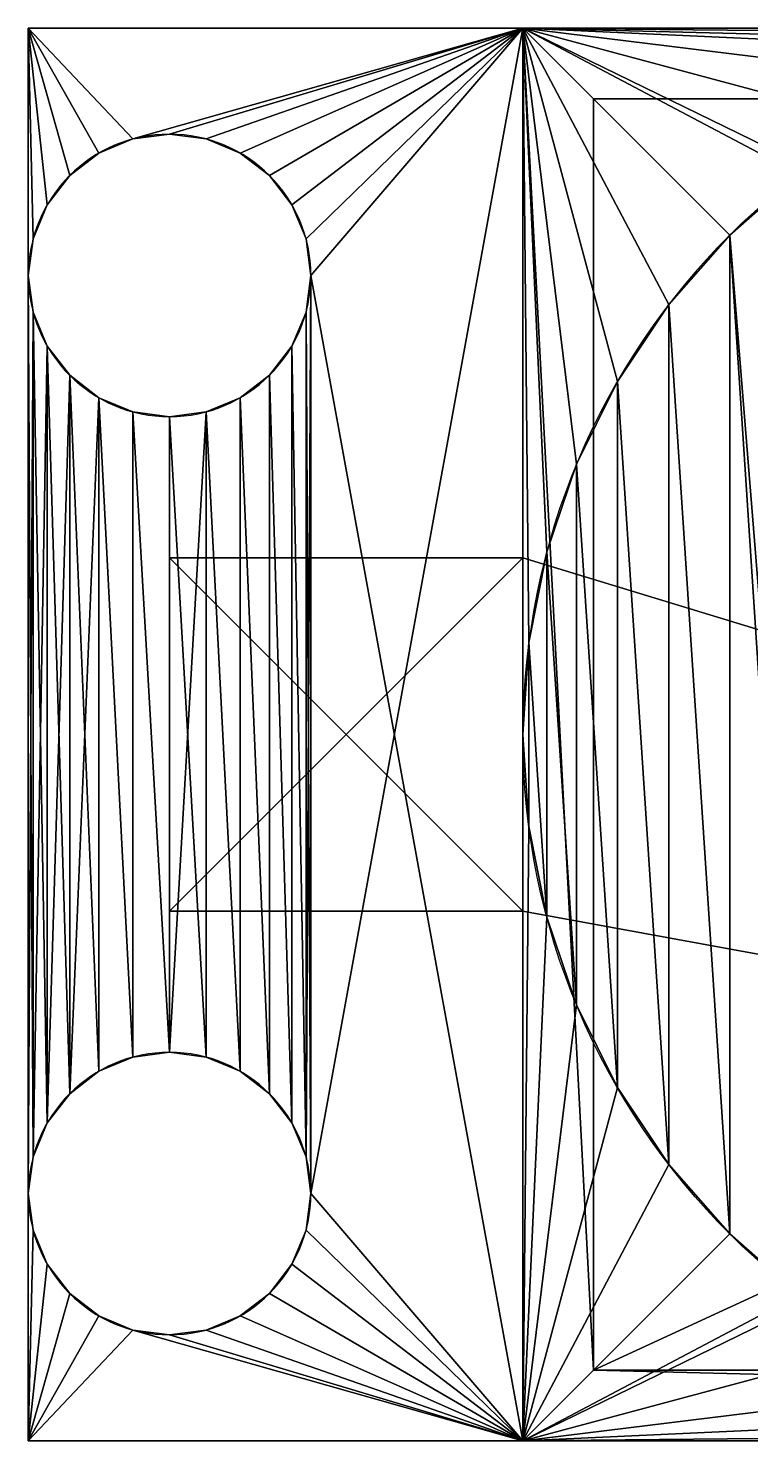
# Model space of a CAD drawing. Extents: x -7 to 48, y 0 to 20.
# Drawn here: x -7 to 3.22, y 0 to 20 of the extents above; entities that cross this region are included whole.
import ezdxf

# ---------------------------------------------------------------- set-up
doc = ezdxf.new("R2010")
doc.units = 0
doc.layers.get('0').update_dxf_attribs({"color": 13, "linetype": 'CONTINUOUS'})

# ---------------------------------------------------------------- blocks, each defined once
blk = doc.blocks.new('COMPONENT')
for p, q in [((0, 20, 26.5), (-7, 20, 26.5)), ((0, 20, 29), (-7, 20, 29)), ((-7, 20, 26.5), (-7, 20, 29)), ((-7, 20, 29), (-7, 16.5, 29)), ((-7, 16.5, 26.5), (-7, 20, 26.5)), ((0, 0, 26.5), (0, 20, 26.5)), ((0, 20, 29), (0, 20, 35)), ((0, 20, 29), (0, 0, 29)), ((0, 20, 6), (0, 20, 26.5)), ((0, 20, 26.5), (41, 20, 26.5)), ((0, 20, 6), (0, 12.5, 6)), ((41, 20, 6), (0, 20, 6)), ((41, 20, 2.488), (0, 20, 2.488)), ((0, 20, 2.488), (1, 19)), ((0, 20, 2.488), (0, 0, 2.488)), ((0, 20, 2.488), (0, 20, 6)), ((0, 20, 35), (0, 10, 35)), ((10, 20, 35), (0, 20, 35)), ((40, 19), (1, 19)), ((1, 19), (1, 1)), ((-5.518, 18.432, 29), (-5.518, 18.432, 26.5)), ((-5, 18.5, 29), (-5, 18.5, 26.5)), ((-4.482, 18.432, 29), (-4.482, 18.432, 26.5)), ((-6, 18.232, 29), (-6, 18.232, 26.5)), ((-4, 18.232, 29), (-4, 18.232, 26.5)), ((-6.414, 17.914, 29), (-6.414, 17.914, 26.5)), ((-3.586, 17.914, 29), (-3.586, 17.914, 26.5)), ((-6.732, 17.5, 29), (-6.732, 17.5, 26.5)), ((-3.268, 17.5, 29), (-3.268, 17.5, 26.5)), ((-6.932, 17.018, 29), (-6.932, 17.018, 26.5)), ((-3.068, 17.018, 29), (-3.068, 17.018, 26.5)), ((2.929, 17.071, 37), (2.929, 17.071, 35)), ((-7, 16.5, 29), (-7, 16.5, 26.5)), ((-7, 3.5, 26.5), (-7, 16.5, 26.5)), ((-7, 16.5, 29), (-7, 3.5, 29)), ((-3, 16.5, 29), (-3, 16.5, 26.5)), ((2.066, 16.088, 37), (2.066, 16.088, 35)), ((-6.932, 15.982, 29), (-6.932, 15.982, 26.5)), ((-3.068, 15.982, 29), (-3.068, 15.982, 26.5)), ((-6.732, 15.5, 29), (-6.732, 15.5, 26.5)), ((-3.268, 15.5, 29), (-3.268, 15.5, 26.5)), ((-6.414, 15.086, 29), (-6.414, 15.086, 26.5)), ((-3.586, 15.086, 29), (-3.586, 15.086, 26.5)), ((1.34, 15, 37), (1.34, 15, 35)), ((-6, 14.768, 29), (-6, 14.768, 26.5)), ((-4, 14.768, 29), (-4, 14.768, 26.5)), ((-5.518, 14.568, 29), (-5.518, 14.568, 26.5)), ((-5, 14.5, 29), (-5, 14.5, 26.5)), ((-4.482, 14.568, 29), (-4.482, 14.568, 26.5)), ((0.761, 13.827, 37), (0.761, 13.827, 35)), ((-5, 12.5, 4), (-5, 12.5, 6)), ((-5, 7.5, 4), (-5, 12.5, 4)), ((-5, 12.5, 6), (-5, 7.5, 6)), ((0, 12.5, 4), (-5, 12.5, 4)), ((0, 12.5, 6), (-5, 12.5, 6)), ((0, 12.5, 4), (0, 12.5, 6)), ((0, 7.5, 4), (0, 12.5, 4)), ((0, 12.5, 6), (0, 7.5, 6)), ((0.341, 12.588, 37), (0.341, 12.588, 35)), ((0.086, 11.305, 37), (0.086, 11.305, 35)), ((0, 10, 35), (0, 0, 35)), ((0, 10, 37), (0, 10, 35)), ((0.086, 8.695, 37), (0.086, 8.695, 35)), ((-5, 7.5, 6), (-5, 7.5, 4)), ((0, 7.5, 4), (-5, 7.5, 4)), ((0, 7.5, 6), (-5, 7.5, 6)), ((0, 7.5, 6), (0, 7.5, 4)), ((0, 7.5, 6), (0, 0, 6)), ((0.341, 7.412, 37), (0.341, 7.412, 35)), ((0.761, 6.173, 37), (0.761, 6.173, 35)), ((-5.518, 5.432, 29), (-5.518, 5.432, 26.5)), ((-5, 5.5, 29), (-5, 5.5, 26.5)), ((-4.482, 5.432, 29), (-4.482, 5.432, 26.5)), ((-6, 5.232, 29), (-6, 5.232, 26.5)), ((-4, 5.232, 29), (-4, 5.232, 26.5)), ((-6.414, 4.914, 29), (-6.414, 4.914, 26.5)), ((-3.586, 4.914, 29), (-3.586, 4.914, 26.5)), ((1.34, 5, 37), (1.34, 5, 35)), ((-6.732, 4.5, 29), (-6.732, 4.5, 26.5)), ((-3.268, 4.5, 29), (-3.268, 4.5, 26.5)), ((-6.932, 4.018, 29), (-6.932, 4.018, 26.5)), ((-3.068, 4.018, 29), (-3.068, 4.018, 26.5)), ((2.066, 3.912, 37), (2.066, 3.912, 35)), ((-7, 0, 26.5), (-7, 3.5, 26.5)), ((-7, 3.5, 29), (-7, 3.5, 26.5)), ((-7, 3.5, 29), (-7, 0, 29)), ((-3, 3.5, 29), (-3, 3.5, 26.5)), ((-6.932, 2.982, 29), (-6.932, 2.982, 26.5)), ((-3.068, 2.982, 29), (-3.068, 2.982, 26.5)), ((2.929, 2.929, 37), (2.929, 2.929, 35)), ((-6.732, 2.5, 29), (-6.732, 2.5, 26.5)), ((-3.268, 2.5, 29), (-3.268, 2.5, 26.5)), ((-6.414, 2.086, 29), (-6.414, 2.086, 26.5)), ((-3.586, 2.086, 29), (-3.586, 2.086, 26.5)), ((-6, 1.768, 29), (-6, 1.768, 26.5)), ((-4, 1.768, 29), (-4, 1.768, 26.5)), ((-5.518, 1.568, 29), (-5.518, 1.568, 26.5)), ((-5, 1.5, 29), (-5, 1.5, 26.5)), ((-4.482, 1.568, 29), (-4.482, 1.568, 26.5)), ((0, 0, 2.488), (1, 1)), ((1, 1), (40, 1)), ((0, 0, 26.5), (-7, 0, 26.5)), ((0, 0, 29), (-7, 0, 29)), ((-7, 0, 26.5), (-7, 0, 29)), ((0, 0, 29), (0, 0, 35)), ((0, 0, 6), (0, 0, 26.5)), ((41, 0, 26.5), (0, 0, 26.5)), ((0, 0, 6), (41, 0, 6)), ((0, 0, 2.488), (41, 0, 2.488)), ((0, 0, 2.488), (0, 0, 6)), ((0, 0, 35), (10, 0, 35))]:
    blk.add_line(p, q)
at = {"extrusion": (0, 0, -1)}
for centre in [(5, 16.5, -29), (5, 16.5, -26.5), (5, 3.5, -29), (5, 3.5, -26.5)]:
    blk.add_circle(centre, 2, dxfattribs=at)
for centre in [(10, 10, 37), (10, 10, 35)]:
    blk.add_arc(centre, 10, 90, 180)
for centre in [(-10, 10, -37), (-10, 10, -35)]:
    blk.add_arc(centre, 10, 270, 0, dxfattribs=at)
mesh = blk.add_polyface()
corners = [(-7, 20, 26.5), (-6.932, 17.018, 26.5), (-7, 16.5, 26.5), (-6.732, 17.5, 26.5), (-6.414, 17.914, 26.5), (-6, 18.232, 26.5), (-5.518, 18.432, 26.5), (0, 20, 26.5), (-5, 18.5, 26.5), (-4.482, 18.432, 26.5), (-4, 18.232, 26.5), (-3.586, 17.914, 26.5), (-3.268, 17.5, 26.5), (-3.068, 17.018, 26.5), (-3, 16.5, 26.5), (-3, 3.5, 26.5), (-7, 0, 26.5), (-5.518, 1.568, 26.5), (0, 0, 26.5), (-6, 1.768, 26.5), (-6.414, 2.086, 26.5), (-6.732, 2.5, 26.5), (-6.932, 2.982, 26.5), (-7, 3.5, 26.5), (-5, 1.5, 26.5), (-4.482, 1.568, 26.5), (-4, 1.768, 26.5), (-3.586, 2.086, 26.5), (-3.268, 2.5, 26.5), (-3.068, 2.982, 26.5), (-6.932, 15.982, 26.5), (-6.932, 4.018, 26.5), (-6.732, 15.5, 26.5), (-6.732, 4.5, 26.5), (-6.414, 15.086, 26.5), (-6.414, 4.914, 26.5), (-6, 14.768, 26.5), (-6, 5.232, 26.5), (-5.518, 5.432, 26.5), (-5.518, 14.568, 26.5), (-5, 5.5, 26.5), (-5, 14.5, 26.5), (-4.482, 14.568, 26.5), (-4.482, 5.432, 26.5), (-4, 5.232, 26.5), (-4, 14.768, 26.5), (-3.586, 4.914, 26.5), (-3.586, 15.086, 26.5), (-3.268, 4.5, 26.5), (-3.268, 15.5, 26.5), (-3.068, 4.018, 26.5), (-3.068, 15.982, 26.5)]
mesh.append_faces([[corners[k] for k in face] for face in [(0, 1, 2), (22, 16, 23), (30, 23, 2)]], dxfattribs={"vtx0": -1})
mesh.append_faces([[corners[k] for k in face] for face in [(1, 0, 3), (3, 0, 4), (4, 0, 5), (5, 0, 6), (6, 7, 8), (8, 7, 9), (9, 7, 10), (10, 7, 11), (11, 7, 12), (12, 7, 13), (13, 7, 14), (16, 17, 18), (17, 16, 19), (19, 16, 20), (20, 16, 21), (21, 16, 22), (18, 15, 7), (23, 30, 31), (31, 32, 33), (33, 34, 35), (35, 36, 37), (37, 36, 38), (38, 39, 40), (40, 42, 43), (43, 42, 44), (44, 45, 46), (46, 47, 48), (48, 49, 50), (50, 14, 15)]], dxfattribs={"vtx0": -1, "vtx1": -1})
mesh.append_faces([[corners[k] for k in face] for face in [(14, 7, 15)]], dxfattribs={"vtx0": -1, "vtx1": -1, "vtx2": -1})
mesh.append_faces([[corners[k] for k in face] for face in [(6, 0, 7), (18, 17, 24), (18, 24, 25), (18, 25, 26), (18, 26, 27), (18, 27, 28), (18, 28, 29), (18, 29, 15), (31, 30, 32), (33, 32, 34), (35, 34, 36), (38, 36, 39), (40, 39, 41), (40, 41, 42), (44, 42, 45), (46, 45, 47), (48, 47, 49), (50, 49, 51), (50, 51, 14)]], dxfattribs={"vtx0": -1, "vtx2": -1})
mesh = blk.add_polyface()
corners = [(-7, 0, 29), (-6.932, 2.982, 29), (-7, 3.5, 29), (-6.732, 2.5, 29), (-6.414, 2.086, 29), (-6, 1.768, 29), (-5.518, 1.568, 29), (0, 0, 29), (-5, 1.5, 29), (-4.482, 1.568, 29), (-4, 1.768, 29), (-3.586, 2.086, 29), (-3.268, 2.5, 29), (-3.068, 2.982, 29), (-3, 3.5, 29), (-3, 16.5, 29), (-7, 20, 29), (-5.518, 18.432, 29), (0, 20, 29), (-6, 18.232, 29), (-6.414, 17.914, 29), (-6.732, 17.5, 29), (-6.932, 17.018, 29), (-7, 16.5, 29), (-5, 18.5, 29), (-4.482, 18.432, 29), (-4, 18.232, 29), (-3.586, 17.914, 29), (-3.268, 17.5, 29), (-3.068, 17.018, 29), (-6.932, 4.018, 29), (-6.932, 15.982, 29), (-6.732, 4.5, 29), (-6.732, 15.5, 29), (-6.414, 4.914, 29), (-6.414, 15.086, 29), (-6, 5.232, 29), (-6, 14.768, 29), (-5.518, 5.432, 29), (-5.518, 14.568, 29), (-5, 5.5, 29), (-5, 14.5, 29), (-4.482, 5.432, 29), (-4.482, 14.568, 29), (-4, 5.232, 29), (-4, 14.768, 29), (-3.586, 4.914, 29), (-3.586, 15.086, 29), (-3.268, 4.5, 29), (-3.268, 15.5, 29), (-3.068, 4.018, 29), (-3.068, 15.982, 29)]
mesh.append_faces([[corners[k] for k in face] for face in [(0, 1, 2), (22, 16, 23), (30, 23, 2)]], dxfattribs={"vtx0": -1})
mesh.append_faces([[corners[k] for k in face] for face in [(1, 0, 3), (3, 0, 4), (4, 0, 5), (5, 0, 6), (6, 7, 8), (8, 7, 9), (9, 7, 10), (10, 7, 11), (11, 7, 12), (12, 7, 13), (13, 7, 14), (16, 17, 18), (17, 16, 19), (19, 16, 20), (20, 16, 21), (21, 16, 22), (18, 15, 7), (23, 30, 31), (31, 32, 33), (33, 34, 35), (35, 36, 37), (37, 38, 39), (39, 40, 41), (41, 42, 43), (43, 44, 45), (45, 46, 47), (47, 48, 49), (49, 50, 51), (51, 14, 15)]], dxfattribs={"vtx0": -1, "vtx1": -1})
mesh.append_faces([[corners[k] for k in face] for face in [(14, 7, 15)]], dxfattribs={"vtx0": -1, "vtx1": -1, "vtx2": -1})
mesh.append_faces([[corners[k] for k in face] for face in [(6, 0, 7), (18, 17, 24), (18, 24, 25), (18, 25, 26), (18, 26, 27), (18, 27, 28), (18, 28, 29), (18, 29, 15), (31, 30, 32), (33, 32, 34), (35, 34, 36), (37, 36, 38), (39, 38, 40), (41, 40, 42), (43, 42, 44), (45, 44, 46), (47, 46, 48), (49, 48, 50), (51, 50, 14)]], dxfattribs={"vtx0": -1, "vtx2": -1})
mesh = blk.add_polyface()
corners = [(-7, 20, 29), (-7, 16.5, 26.5), (-7, 16.5, 29), (-7, 20, 26.5)]
mesh.append_faces([[corners[k] for k in face] for face in [(0, 1, 2), (1, 0, 3)]], dxfattribs={"vtx0": -1})
mesh = blk.add_polyface()
corners = [(-7, 20, 29), (0, 20, 29), (-7, 20, 26.5), (10, 20, 37), (34.626, 19.979, 35), (10, 20, 35), (34.626, 19.979, 37), (34.5, 20, 37), (0, 20, 35), (41, 20, 29), (41, 20, 35), (41, 20, 26.5), (0, 20, 26.5), (48, 20, 26.5), (48, 20, 29)]
mesh.append_faces([[corners[k] for k in face] for face in [(6, 3, 7), (2, 11, 12)]], dxfattribs={"vtx0": -1})
mesh.append_faces([[corners[k] for k in face] for face in [(3, 4, 5), (4, 3, 6), (8, 9, 1), (9, 8, 10), (10, 5, 4), (11, 2, 13), (13, 2, 14), (14, 1, 9)]], dxfattribs={"vtx0": -1, "vtx1": -1})
mesh.append_faces([[corners[k] for k in face] for face in [(14, 2, 1)]], dxfattribs={"vtx0": -1, "vtx1": -1, "vtx2": -1})
mesh.append_faces([[corners[k] for k in face] for face in [(10, 8, 5)]], dxfattribs={"vtx0": -1, "vtx2": -1})
mesh.append_faces([[corners[k] for k in face] for face in [(0, 1, 2)]], dxfattribs={"vtx1": -1})
mesh = blk.add_polyface()
corners = [(0, 10, 35), (0, 0, 29), (0, 0, 35), (0, 20, 29), (0, 20, 35)]
mesh.append_faces([[corners[k] for k in face] for face in [(0, 1, 2), (3, 0, 4)]], dxfattribs={"vtx0": -1})
mesh.append_faces([[corners[k] for k in face] for face in [(1, 0, 3)]], dxfattribs={"vtx0": -1, "vtx1": -1})
mesh = blk.add_polyface()
corners = [(0, 20, 26.5), (41, 20, 6), (0, 20, 6), (41, 20, 26.5)]
mesh.append_faces([[corners[k] for k in face] for face in [(0, 1, 2), (1, 0, 3)]], dxfattribs={"vtx0": -1})
mesh = blk.add_polyface()
corners = [(0, 20, 26.5), (0, 0, 6), (0, 0, 26.5), (0, 7.5, 6), (0, 12.5, 6), (0, 20, 6)]
mesh.append_faces([[corners[k] for k in face] for face in [(0, 1, 2), (4, 0, 5)]], dxfattribs={"vtx0": -1})
mesh.append_faces([[corners[k] for k in face] for face in [(1, 0, 3), (3, 0, 4)]], dxfattribs={"vtx0": -1, "vtx1": -1})
mesh = blk.add_polyface()
corners = [(41, 20, 26.5), (0, 0, 26.5), (0, 20, 26.5), (41, 0, 26.5)]
mesh.append_faces([[corners[k] for k in face] for face in [(0, 1, 2), (1, 0, 3)]], dxfattribs={"vtx0": -1})
mesh = blk.add_polyface()
corners = [(41, 0, 6), (0, 7.5, 6), (0, 0, 6), (0, 12.5, 6), (0, 20, 6), (41, 20, 6)]
mesh.append_faces([[corners[k] for k in face] for face in [(0, 1, 2), (4, 0, 5)]], dxfattribs={"vtx0": -1})
mesh.append_faces([[corners[k] for k in face] for face in [(1, 0, 3), (3, 0, 4)]], dxfattribs={"vtx0": -1, "vtx1": -1})
mesh = blk.add_polyface()
corners = [(0, 20, 2.488), (40, 19), (1, 19), (41, 20, 2.488)]
mesh.append_faces([[corners[k] for k in face] for face in [(0, 1, 2), (1, 0, 3)]], dxfattribs={"vtx0": -1})
mesh = blk.add_polyface()
corners = [(0, 20, 2.488), (1, 1), (0, 0, 2.488), (1, 19)]
mesh.append_faces([[corners[k] for k in face] for face in [(0, 1, 2), (1, 0, 3)]], dxfattribs={"vtx0": -1})
mesh = blk.add_polyface()
corners = [(0, 20, 6), (41, 20, 2.488), (0, 20, 2.488), (41, 20, 6)]
mesh.append_faces([[corners[k] for k in face] for face in [(0, 1, 2), (1, 0, 3)]], dxfattribs={"vtx0": -1})
mesh = blk.add_polyface()
corners = [(0, 20, 6), (0, 12.5, 4), (0, 12.5, 6), (0, 7.5, 6), (0, 0, 2.488), (0, 0, 6), (0, 7.5, 4), (0, 20, 2.488)]
mesh.append_faces([[corners[k] for k in face] for face in [(0, 1, 2), (3, 4, 5)]], dxfattribs={"vtx0": -1})
mesh.append_faces([[corners[k] for k in face] for face in [(4, 6, 7), (7, 1, 0)]], dxfattribs={"vtx0": -1, "vtx1": -1})
mesh.append_faces([[corners[k] for k in face] for face in [(4, 3, 6), (7, 6, 1)]], dxfattribs={"vtx0": -1, "vtx2": -1})
mesh = blk.add_polyface()
corners = [(0.086, 8.695, 37), (0.086, 11.305, 37), (0, 10, 37), (0.341, 7.412, 37), (0.341, 12.588, 37), (0.761, 6.173, 37), (0.761, 13.827, 37), (1.34, 5, 37), (1.34, 15, 37), (2.066, 3.912, 37), (2.066, 16.088, 37), (2.929, 2.929, 37), (2.929, 17.071, 37), (3.912, 2.066, 37), (3.5, 10, 37), (3.721, 8.318, 37), (4.371, 6.75, 37), (5, 1.34, 37), (5.404, 5.404, 37), (6.173, 0.761, 37), (6.75, 4.371, 37), (7.412, 0.341, 37), (8.318, 3.721, 37), (8.695, 0.086, 37), (10, 3.5, 37), (10, 0, 37), (34.5, 0, 37), (11.682, 3.721, 37), (13.25, 4.371, 37), (14.596, 5.404, 37), (15.629, 6.75, 37), (16.279, 8.318, 37), (16.5, 10, 37), (34.5, 20, 37), (34.626, 19.979, 37), (34.626, 0.021, 37), (34.748, 19.945, 37), (34.748, 0.055, 37), (34.866, 19.896, 37), (34.866, 0.104, 37), (34.978, 19.835, 37), (34.978, 0.165, 37), (35.082, 19.762, 37), (35.082, 0.238, 37), (35.177, 19.677, 37), (35.177, 0.323, 37), (35.262, 19.582, 37), (35.262, 0.418, 37), (35.335, 19.478, 37), (35.335, 0.522, 37), (35.396, 19.366, 37), (35.396, 0.634, 37), (35.445, 19.248, 37), (35.445, 0.752, 37), (35.479, 19.126, 37), (35.479, 0.874, 37), (35.5, 1, 37), (35.5, 19, 37), (35.5, 4.5, 37), (35.5, 15.5, 37), (36.231, 5.236, 37), (36.231, 14.764, 37), (36.85, 6.068, 37), (36.85, 13.932, 37), (37.346, 6.979, 37), (37.346, 13.021, 37), (37.707, 7.952, 37), (37.707, 12.048, 37), (37.926, 11.035, 37), (37.926, 8.965, 37), (38, 10, 37), (3.912, 17.934, 37), (3.721, 11.682, 37), (4.371, 13.25, 37), (5, 18.66, 37), (5.404, 14.596, 37), (6.173, 19.239, 37), (6.75, 15.629, 37), (7.412, 19.659, 37), (8.318, 16.279, 37), (8.695, 19.914, 37), (10, 16.5, 37), (10, 20, 37), (11.682, 16.279, 37), (13.25, 15.629, 37), (14.596, 14.596, 37), (15.629, 13.25, 37), (16.279, 11.682, 37)]
mesh.append_faces([[corners[k] for k in face] for face in [(0, 1, 2), (68, 69, 70)]], dxfattribs={"vtx0": -1})
mesh.append_faces([[corners[k] for k in face] for face in [(1, 3, 4), (4, 5, 6), (6, 7, 8), (8, 9, 10), (10, 11, 12), (14, 13, 15), (15, 13, 16), (16, 17, 18), (18, 19, 20), (20, 21, 22), (22, 23, 24), (24, 26, 27), (27, 26, 28), (28, 26, 29), (29, 26, 30), (30, 26, 31), (31, 26, 32), (33, 26, 34), (34, 35, 36), (36, 37, 38), (38, 39, 40), (40, 41, 42), (42, 43, 44), (44, 45, 46), (46, 47, 48), (48, 49, 50), (50, 51, 52), (52, 53, 54), (54, 56, 57), (57, 58, 59), (59, 60, 61), (61, 62, 63), (63, 64, 65), (65, 66, 67), (67, 66, 68), (71, 73, 74), (74, 75, 76), (76, 77, 78), (78, 79, 80), (80, 81, 82), (82, 83, 33)]], dxfattribs={"vtx0": -1, "vtx1": -1})
mesh.append_faces([[corners[k] for k in face] for face in [(12, 13, 14), (32, 26, 33)]], dxfattribs={"vtx0": -1, "vtx1": -1, "vtx2": -1})
mesh.append_faces([[corners[k] for k in face] for face in [(1, 0, 3), (4, 3, 5), (6, 5, 7), (8, 7, 9), (10, 9, 11), (12, 11, 13), (16, 13, 17), (18, 17, 19), (20, 19, 21), (22, 21, 23), (24, 23, 25), (24, 25, 26), (34, 26, 35), (36, 35, 37), (38, 37, 39), (40, 39, 41), (42, 41, 43), (44, 43, 45), (46, 45, 47), (48, 47, 49), (50, 49, 51), (52, 51, 53), (54, 53, 55), (54, 55, 56), (57, 56, 58), (59, 58, 60), (61, 60, 62), (63, 62, 64), (65, 64, 66), (68, 66, 69), (14, 71, 12), (71, 14, 72), (71, 72, 73), (74, 73, 75), (76, 75, 77), (78, 77, 79), (80, 79, 81), (82, 81, 83), (33, 83, 84), (33, 84, 85), (33, 85, 86), (33, 86, 87), (33, 87, 32)]], dxfattribs={"vtx0": -1, "vtx2": -1})
mesh = blk.add_polyface()
corners = [(0, 20, 35), (8.695, 19.914, 35), (10, 20, 35), (7.412, 19.659, 35), (6.173, 19.239, 35), (5, 18.66, 35), (3.912, 17.934, 35), (2.929, 17.071, 35), (2.066, 16.088, 35), (1.34, 15, 35), (0.761, 13.827, 35), (0.341, 12.588, 35), (0.086, 11.305, 35), (0, 10, 35)]
mesh.append_faces([[corners[k] for k in face] for face in [(0, 1, 2), (12, 0, 13)]], dxfattribs={"vtx0": -1})
mesh.append_faces([[corners[k] for k in face] for face in [(1, 0, 3), (3, 0, 4), (4, 0, 5), (5, 0, 6), (6, 0, 7), (7, 0, 8), (8, 0, 9), (9, 0, 10), (10, 0, 11), (11, 0, 12)]], dxfattribs={"vtx0": -1, "vtx1": -1})
mesh = blk.add_polyface()
corners = [(40, 19), (1, 1), (1, 19), (40, 1)]
mesh.append_faces([[corners[k] for k in face] for face in [(0, 1, 2), (1, 0, 3)]], dxfattribs={"vtx0": -1})
mesh = blk.add_polyface()
corners = [(-5.518, 18.432, 29), (-6, 18.232, 26.5), (-5.518, 18.432, 26.5), (-6, 18.232, 29)]
mesh.append_faces([[corners[k] for k in face] for face in [(0, 1, 2), (1, 0, 3)]], dxfattribs={"vtx0": -1})
mesh = blk.add_polyface()
corners = [(-5, 18.5, 29), (-5.518, 18.432, 26.5), (-5, 18.5, 26.5), (-5.518, 18.432, 29)]
mesh.append_faces([[corners[k] for k in face] for face in [(0, 1, 2), (1, 0, 3)]], dxfattribs={"vtx0": -1})
mesh = blk.add_polyface()
corners = [(-4.482, 18.432, 29), (-5, 18.5, 26.5), (-4.482, 18.432, 26.5), (-5, 18.5, 29)]
mesh.append_faces([[corners[k] for k in face] for face in [(0, 1, 2), (1, 0, 3)]], dxfattribs={"vtx0": -1})
mesh = blk.add_polyface()
corners = [(-4, 18.232, 29), (-4.482, 18.432, 26.5), (-4, 18.232, 26.5), (-4.482, 18.432, 29)]
mesh.append_faces([[corners[k] for k in face] for face in [(0, 1, 2), (1, 0, 3)]], dxfattribs={"vtx0": -1})
mesh = blk.add_polyface()
corners = [(-6, 18.232, 29), (-6.414, 17.914, 26.5), (-6, 18.232, 26.5), (-6.414, 17.914, 29)]
mesh.append_faces([[corners[k] for k in face] for face in [(0, 1, 2), (1, 0, 3)]], dxfattribs={"vtx0": -1})
mesh = blk.add_polyface()
corners = [(-3.586, 17.914, 29), (-4, 18.232, 26.5), (-3.586, 17.914, 26.5), (-4, 18.232, 29)]
mesh.append_faces([[corners[k] for k in face] for face in [(0, 1, 2), (1, 0, 3)]], dxfattribs={"vtx0": -1})
mesh = blk.add_polyface()
corners = [(-6.414, 17.914, 26.5), (-6.732, 17.5, 29), (-6.732, 17.5, 26.5), (-6.414, 17.914, 29)]
mesh.append_faces([[corners[k] for k in face] for face in [(0, 1, 2), (1, 0, 3)]], dxfattribs={"vtx0": -1})
mesh = blk.add_polyface()
corners = [(-3.586, 17.914, 29), (-3.268, 17.5, 26.5), (-3.268, 17.5, 29), (-3.586, 17.914, 26.5)]
mesh.append_faces([[corners[k] for k in face] for face in [(0, 1, 2), (1, 0, 3)]], dxfattribs={"vtx0": -1})
mesh = blk.add_polyface()
corners = [(2.929, 17.071, 37), (3.912, 17.934, 35), (2.929, 17.071, 35), (3.912, 17.934, 37)]
mesh.append_faces([[corners[k] for k in face] for face in [(0, 1, 2), (1, 0, 3)]], dxfattribs={"vtx0": -1})
mesh = blk.add_polyface()
corners = [(-6.732, 17.5, 26.5), (-6.932, 17.018, 29), (-6.932, 17.018, 26.5), (-6.732, 17.5, 29)]
mesh.append_faces([[corners[k] for k in face] for face in [(0, 1, 2), (1, 0, 3)]], dxfattribs={"vtx0": -1})
mesh = blk.add_polyface()
corners = [(-3.268, 17.5, 29), (-3.068, 17.018, 26.5), (-3.068, 17.018, 29), (-3.268, 17.5, 26.5)]
mesh.append_faces([[corners[k] for k in face] for face in [(0, 1, 2), (1, 0, 3)]], dxfattribs={"vtx0": -1})
mesh = blk.add_polyface()
corners = [(-6.932, 17.018, 26.5), (-7, 16.5, 29), (-7, 16.5, 26.5), (-6.932, 17.018, 29)]
mesh.append_faces([[corners[k] for k in face] for face in [(0, 1, 2), (1, 0, 3)]], dxfattribs={"vtx0": -1})
mesh = blk.add_polyface()
corners = [(-3.068, 17.018, 29), (-3, 16.5, 26.5), (-3, 16.5, 29), (-3.068, 17.018, 26.5)]
mesh.append_faces([[corners[k] for k in face] for face in [(0, 1, 2), (1, 0, 3)]], dxfattribs={"vtx0": -1})
mesh = blk.add_polyface()
corners = [(2.929, 17.071, 37), (2.066, 16.088, 35), (2.066, 16.088, 37), (2.929, 17.071, 35)]
mesh.append_faces([[corners[k] for k in face] for face in [(0, 1, 2), (1, 0, 3)]], dxfattribs={"vtx0": -1})
mesh = blk.add_polyface()
corners = [(-7, 16.5, 26.5), (-6.932, 15.982, 29), (-6.932, 15.982, 26.5), (-7, 16.5, 29)]
mesh.append_faces([[corners[k] for k in face] for face in [(0, 1, 2), (1, 0, 3)]], dxfattribs={"vtx0": -1})
mesh = blk.add_polyface()
corners = [(-7, 16.5, 29), (-7, 3.5, 26.5), (-7, 3.5, 29), (-7, 16.5, 26.5)]
mesh.append_faces([[corners[k] for k in face] for face in [(0, 1, 2), (1, 0, 3)]], dxfattribs={"vtx0": -1})
mesh = blk.add_polyface()
corners = [(-3, 16.5, 29), (-3.068, 15.982, 26.5), (-3.068, 15.982, 29), (-3, 16.5, 26.5)]
mesh.append_faces([[corners[k] for k in face] for face in [(0, 1, 2), (1, 0, 3)]], dxfattribs={"vtx0": -1})
mesh = blk.add_polyface()
corners = [(2.066, 16.088, 37), (1.34, 15, 35), (1.34, 15, 37), (2.066, 16.088, 35)]
mesh.append_faces([[corners[k] for k in face] for face in [(0, 1, 2), (1, 0, 3)]], dxfattribs={"vtx0": -1})
mesh = blk.add_polyface()
corners = [(-6.932, 15.982, 26.5), (-6.732, 15.5, 29), (-6.732, 15.5, 26.5), (-6.932, 15.982, 29)]
mesh.append_faces([[corners[k] for k in face] for face in [(0, 1, 2), (1, 0, 3)]], dxfattribs={"vtx0": -1})
mesh = blk.add_polyface()
corners = [(-3.068, 15.982, 29), (-3.268, 15.5, 26.5), (-3.268, 15.5, 29), (-3.068, 15.982, 26.5)]
mesh.append_faces([[corners[k] for k in face] for face in [(0, 1, 2), (1, 0, 3)]], dxfattribs={"vtx0": -1})
mesh = blk.add_polyface()
corners = [(-6.732, 15.5, 26.5), (-6.414, 15.086, 29), (-6.414, 15.086, 26.5), (-6.732, 15.5, 29)]
mesh.append_faces([[corners[k] for k in face] for face in [(0, 1, 2), (1, 0, 3)]], dxfattribs={"vtx0": -1})
mesh = blk.add_polyface()
corners = [(-3.268, 15.5, 29), (-3.586, 15.086, 26.5), (-3.586, 15.086, 29), (-3.268, 15.5, 26.5)]
mesh.append_faces([[corners[k] for k in face] for face in [(0, 1, 2), (1, 0, 3)]], dxfattribs={"vtx0": -1})
mesh = blk.add_polyface()
corners = [(-6.414, 15.086, 29), (-6, 14.768, 26.5), (-6.414, 15.086, 26.5), (-6, 14.768, 29)]
mesh.append_faces([[corners[k] for k in face] for face in [(0, 1, 2), (1, 0, 3)]], dxfattribs={"vtx0": -1})
mesh = blk.add_polyface()
corners = [(-4, 14.768, 29), (-3.586, 15.086, 26.5), (-4, 14.768, 26.5), (-3.586, 15.086, 29)]
mesh.append_faces([[corners[k] for k in face] for face in [(0, 1, 2), (1, 0, 3)]], dxfattribs={"vtx0": -1})
mesh = blk.add_polyface()
corners = [(1.34, 15, 37), (0.761, 13.827, 35), (0.761, 13.827, 37), (1.34, 15, 35)]
mesh.append_faces([[corners[k] for k in face] for face in [(0, 1, 2), (1, 0, 3)]], dxfattribs={"vtx0": -1})
mesh = blk.add_polyface()
corners = [(-6, 14.768, 29), (-5.518, 14.568, 26.5), (-6, 14.768, 26.5), (-5.518, 14.568, 29)]
mesh.append_faces([[corners[k] for k in face] for face in [(0, 1, 2), (1, 0, 3)]], dxfattribs={"vtx0": -1})
mesh = blk.add_polyface()
corners = [(-4.482, 14.568, 29), (-4, 14.768, 26.5), (-4.482, 14.568, 26.5), (-4, 14.768, 29)]
mesh.append_faces([[corners[k] for k in face] for face in [(0, 1, 2), (1, 0, 3)]], dxfattribs={"vtx0": -1})
mesh = blk.add_polyface()
corners = [(-5.518, 14.568, 29), (-5, 14.5, 26.5), (-5.518, 14.568, 26.5), (-5, 14.5, 29)]
mesh.append_faces([[corners[k] for k in face] for face in [(0, 1, 2), (1, 0, 3)]], dxfattribs={"vtx0": -1})
mesh = blk.add_polyface()
corners = [(-5, 14.5, 29), (-4.482, 14.568, 26.5), (-5, 14.5, 26.5), (-4.482, 14.568, 29)]
mesh.append_faces([[corners[k] for k in face] for face in [(0, 1, 2), (1, 0, 3)]], dxfattribs={"vtx0": -1})
mesh = blk.add_polyface()
corners = [(0.761, 13.827, 37), (0.341, 12.588, 35), (0.341, 12.588, 37), (0.761, 13.827, 35)]
mesh.append_faces([[corners[k] for k in face] for face in [(0, 1, 2), (1, 0, 3)]], dxfattribs={"vtx0": -1})
mesh = blk.add_polyface()
corners = [(-5, 12.5, 6), (-5, 7.5, 4), (-5, 7.5, 6), (-5, 12.5, 4)]
mesh.append_faces([[corners[k] for k in face] for face in [(0, 1, 2), (1, 0, 3)]], dxfattribs={"vtx0": -1})
mesh = blk.add_polyface()
corners = [(-5, 12.5, 6), (0, 12.5, 4), (-5, 12.5, 4), (0, 12.5, 6)]
mesh.append_faces([[corners[k] for k in face] for face in [(0, 1, 2), (1, 0, 3)]], dxfattribs={"vtx0": -1})
mesh = blk.add_polyface()
corners = [(0, 12.5, 4), (-5, 7.5, 4), (-5, 12.5, 4), (0, 7.5, 4)]
mesh.append_faces([[corners[k] for k in face] for face in [(0, 1, 2), (1, 0, 3)]], dxfattribs={"vtx0": -1})
mesh = blk.add_polyface()
corners = [(0, 7.5, 6), (-5, 12.5, 6), (-5, 7.5, 6), (0, 12.5, 6)]
mesh.append_faces([[corners[k] for k in face] for face in [(0, 1, 2), (1, 0, 3)]], dxfattribs={"vtx0": -1})
mesh = blk.add_polyface()
corners = [(0.341, 12.588, 37), (0.086, 11.305, 35), (0.086, 11.305, 37), (0.341, 12.588, 35)]
mesh.append_faces([[corners[k] for k in face] for face in [(0, 1, 2), (1, 0, 3)]], dxfattribs={"vtx0": -1})
mesh = blk.add_polyface()
corners = [(0.086, 11.305, 37), (0, 10, 35), (0, 10, 37), (0.086, 11.305, 35)]
mesh.append_faces([[corners[k] for k in face] for face in [(0, 1, 2), (1, 0, 3)]], dxfattribs={"vtx0": -1})
mesh = blk.add_polyface()
corners = [(0, 0, 35), (0.086, 8.695, 35), (0, 10, 35), (0.341, 7.412, 35), (0.761, 6.173, 35), (1.34, 5, 35), (2.066, 3.912, 35), (2.929, 2.929, 35), (3.912, 2.066, 35), (5, 1.34, 35), (6.173, 0.761, 35), (7.412, 0.341, 35), (8.695, 0.086, 35), (10, 0, 35)]
mesh.append_faces([[corners[k] for k in face] for face in [(0, 1, 2), (12, 0, 13)]], dxfattribs={"vtx0": -1})
mesh.append_faces([[corners[k] for k in face] for face in [(1, 0, 3), (3, 0, 4), (4, 0, 5), (5, 0, 6), (6, 0, 7), (7, 0, 8), (8, 0, 9), (9, 0, 10), (10, 0, 11), (11, 0, 12)]], dxfattribs={"vtx0": -1, "vtx1": -1})
mesh = blk.add_polyface()
corners = [(0, 10, 37), (0.086, 8.695, 35), (0.086, 8.695, 37), (0, 10, 35)]
mesh.append_faces([[corners[k] for k in face] for face in [(0, 1, 2), (1, 0, 3)]], dxfattribs={"vtx0": -1})
mesh = blk.add_polyface()
corners = [(0.086, 8.695, 37), (0.341, 7.412, 35), (0.341, 7.412, 37), (0.086, 8.695, 35)]
mesh.append_faces([[corners[k] for k in face] for face in [(0, 1, 2), (1, 0, 3)]], dxfattribs={"vtx0": -1})
mesh = blk.add_polyface()
corners = [(0, 7.5, 6), (-5, 7.5, 4), (0, 7.5, 4), (-5, 7.5, 6)]
mesh.append_faces([[corners[k] for k in face] for face in [(0, 1, 2), (1, 0, 3)]], dxfattribs={"vtx0": -1})
mesh = blk.add_polyface()
corners = [(0.341, 7.412, 37), (0.761, 6.173, 35), (0.761, 6.173, 37), (0.341, 7.412, 35)]
mesh.append_faces([[corners[k] for k in face] for face in [(0, 1, 2), (1, 0, 3)]], dxfattribs={"vtx0": -1})
mesh = blk.add_polyface()
corners = [(0.761, 6.173, 37), (1.34, 5, 35), (1.34, 5, 37), (0.761, 6.173, 35)]
mesh.append_faces([[corners[k] for k in face] for face in [(0, 1, 2), (1, 0, 3)]], dxfattribs={"vtx0": -1})
mesh = blk.add_polyface()
corners = [(-5.518, 5.432, 29), (-6, 5.232, 26.5), (-5.518, 5.432, 26.5), (-6, 5.232, 29)]
mesh.append_faces([[corners[k] for k in face] for face in [(0, 1, 2), (1, 0, 3)]], dxfattribs={"vtx0": -1})
mesh = blk.add_polyface()
corners = [(-5, 5.5, 29), (-5.518, 5.432, 26.5), (-5, 5.5, 26.5), (-5.518, 5.432, 29)]
mesh.append_faces([[corners[k] for k in face] for face in [(0, 1, 2), (1, 0, 3)]], dxfattribs={"vtx0": -1})
mesh = blk.add_polyface()
corners = [(-4.482, 5.432, 29), (-5, 5.5, 26.5), (-4.482, 5.432, 26.5), (-5, 5.5, 29)]
mesh.append_faces([[corners[k] for k in face] for face in [(0, 1, 2), (1, 0, 3)]], dxfattribs={"vtx0": -1})
mesh = blk.add_polyface()
corners = [(-4, 5.232, 29), (-4.482, 5.432, 26.5), (-4, 5.232, 26.5), (-4.482, 5.432, 29)]
mesh.append_faces([[corners[k] for k in face] for face in [(0, 1, 2), (1, 0, 3)]], dxfattribs={"vtx0": -1})
mesh = blk.add_polyface()
corners = [(-6, 5.232, 29), (-6.414, 4.914, 26.5), (-6, 5.232, 26.5), (-6.414, 4.914, 29)]
mesh.append_faces([[corners[k] for k in face] for face in [(0, 1, 2), (1, 0, 3)]], dxfattribs={"vtx0": -1})
mesh = blk.add_polyface()
corners = [(-3.586, 4.914, 29), (-4, 5.232, 26.5), (-3.586, 4.914, 26.5), (-4, 5.232, 29)]
mesh.append_faces([[corners[k] for k in face] for face in [(0, 1, 2), (1, 0, 3)]], dxfattribs={"vtx0": -1})
mesh = blk.add_polyface()
corners = [(-6.414, 4.914, 26.5), (-6.732, 4.5, 29), (-6.732, 4.5, 26.5), (-6.414, 4.914, 29)]
mesh.append_faces([[corners[k] for k in face] for face in [(0, 1, 2), (1, 0, 3)]], dxfattribs={"vtx0": -1})
mesh = blk.add_polyface()
corners = [(-3.586, 4.914, 29), (-3.268, 4.5, 26.5), (-3.268, 4.5, 29), (-3.586, 4.914, 26.5)]
mesh.append_faces([[corners[k] for k in face] for face in [(0, 1, 2), (1, 0, 3)]], dxfattribs={"vtx0": -1})
mesh = blk.add_polyface()
corners = [(1.34, 5, 37), (2.066, 3.912, 35), (2.066, 3.912, 37), (1.34, 5, 35)]
mesh.append_faces([[corners[k] for k in face] for face in [(0, 1, 2), (1, 0, 3)]], dxfattribs={"vtx0": -1})
mesh = blk.add_polyface()
corners = [(-6.732, 4.5, 26.5), (-6.932, 4.018, 29), (-6.932, 4.018, 26.5), (-6.732, 4.5, 29)]
mesh.append_faces([[corners[k] for k in face] for face in [(0, 1, 2), (1, 0, 3)]], dxfattribs={"vtx0": -1})
mesh = blk.add_polyface()
corners = [(-3.268, 4.5, 29), (-3.068, 4.018, 26.5), (-3.068, 4.018, 29), (-3.268, 4.5, 26.5)]
mesh.append_faces([[corners[k] for k in face] for face in [(0, 1, 2), (1, 0, 3)]], dxfattribs={"vtx0": -1})
mesh = blk.add_polyface()
corners = [(-6.932, 4.018, 26.5), (-7, 3.5, 29), (-7, 3.5, 26.5), (-6.932, 4.018, 29)]
mesh.append_faces([[corners[k] for k in face] for face in [(0, 1, 2), (1, 0, 3)]], dxfattribs={"vtx0": -1})
mesh = blk.add_polyface()
corners = [(-3.068, 4.018, 29), (-3, 3.5, 26.5), (-3, 3.5, 29), (-3.068, 4.018, 26.5)]
mesh.append_faces([[corners[k] for k in face] for face in [(0, 1, 2), (1, 0, 3)]], dxfattribs={"vtx0": -1})
mesh = blk.add_polyface()
corners = [(2.066, 3.912, 37), (2.929, 2.929, 35), (2.929, 2.929, 37), (2.066, 3.912, 35)]
mesh.append_faces([[corners[k] for k in face] for face in [(0, 1, 2), (1, 0, 3)]], dxfattribs={"vtx0": -1})
mesh = blk.add_polyface()
corners = [(-7, 3.5, 29), (-7, 0, 26.5), (-7, 0, 29), (-7, 3.5, 26.5)]
mesh.append_faces([[corners[k] for k in face] for face in [(0, 1, 2), (1, 0, 3)]], dxfattribs={"vtx0": -1})
mesh = blk.add_polyface()
corners = [(-7, 3.5, 26.5), (-6.932, 2.982, 29), (-6.932, 2.982, 26.5), (-7, 3.5, 29)]
mesh.append_faces([[corners[k] for k in face] for face in [(0, 1, 2), (1, 0, 3)]], dxfattribs={"vtx0": -1})
mesh = blk.add_polyface()
corners = [(-3, 3.5, 29), (-3.068, 2.982, 26.5), (-3.068, 2.982, 29), (-3, 3.5, 26.5)]
mesh.append_faces([[corners[k] for k in face] for face in [(0, 1, 2), (1, 0, 3)]], dxfattribs={"vtx0": -1})
mesh = blk.add_polyface()
corners = [(-6.932, 2.982, 26.5), (-6.732, 2.5, 29), (-6.732, 2.5, 26.5), (-6.932, 2.982, 29)]
mesh.append_faces([[corners[k] for k in face] for face in [(0, 1, 2), (1, 0, 3)]], dxfattribs={"vtx0": -1})
mesh = blk.add_polyface()
corners = [(-3.068, 2.982, 29), (-3.268, 2.5, 26.5), (-3.268, 2.5, 29), (-3.068, 2.982, 26.5)]
mesh.append_faces([[corners[k] for k in face] for face in [(0, 1, 2), (1, 0, 3)]], dxfattribs={"vtx0": -1})
mesh = blk.add_polyface()
corners = [(3.912, 2.066, 37), (2.929, 2.929, 35), (3.912, 2.066, 35), (2.929, 2.929, 37)]
mesh.append_faces([[corners[k] for k in face] for face in [(0, 1, 2), (1, 0, 3)]], dxfattribs={"vtx0": -1})
mesh = blk.add_polyface()
corners = [(-6.732, 2.5, 26.5), (-6.414, 2.086, 29), (-6.414, 2.086, 26.5), (-6.732, 2.5, 29)]
mesh.append_faces([[corners[k] for k in face] for face in [(0, 1, 2), (1, 0, 3)]], dxfattribs={"vtx0": -1})
mesh = blk.add_polyface()
corners = [(-3.268, 2.5, 29), (-3.586, 2.086, 26.5), (-3.586, 2.086, 29), (-3.268, 2.5, 26.5)]
mesh.append_faces([[corners[k] for k in face] for face in [(0, 1, 2), (1, 0, 3)]], dxfattribs={"vtx0": -1})
mesh = blk.add_polyface()
corners = [(-6.414, 2.086, 29), (-6, 1.768, 26.5), (-6.414, 2.086, 26.5), (-6, 1.768, 29)]
mesh.append_faces([[corners[k] for k in face] for face in [(0, 1, 2), (1, 0, 3)]], dxfattribs={"vtx0": -1})
mesh = blk.add_polyface()
corners = [(-4, 1.768, 29), (-3.586, 2.086, 26.5), (-4, 1.768, 26.5), (-3.586, 2.086, 29)]
mesh.append_faces([[corners[k] for k in face] for face in [(0, 1, 2), (1, 0, 3)]], dxfattribs={"vtx0": -1})
mesh = blk.add_polyface()
corners = [(-6, 1.768, 29), (-5.518, 1.568, 26.5), (-6, 1.768, 26.5), (-5.518, 1.568, 29)]
mesh.append_faces([[corners[k] for k in face] for face in [(0, 1, 2), (1, 0, 3)]], dxfattribs={"vtx0": -1})
mesh = blk.add_polyface()
corners = [(-4.482, 1.568, 29), (-4, 1.768, 26.5), (-4.482, 1.568, 26.5), (-4, 1.768, 29)]
mesh.append_faces([[corners[k] for k in face] for face in [(0, 1, 2), (1, 0, 3)]], dxfattribs={"vtx0": -1})
mesh = blk.add_polyface()
corners = [(-5.518, 1.568, 29), (-5, 1.5, 26.5), (-5.518, 1.568, 26.5), (-5, 1.5, 29)]
mesh.append_faces([[corners[k] for k in face] for face in [(0, 1, 2), (1, 0, 3)]], dxfattribs={"vtx0": -1})
mesh = blk.add_polyface()
corners = [(-5, 1.5, 29), (-4.482, 1.568, 26.5), (-5, 1.5, 26.5), (-4.482, 1.568, 29)]
mesh.append_faces([[corners[k] for k in face] for face in [(0, 1, 2), (1, 0, 3)]], dxfattribs={"vtx0": -1})
mesh = blk.add_polyface()
corners = [(41, 0, 2.488), (1, 1), (40, 1), (0, 0, 2.488)]
mesh.append_faces([[corners[k] for k in face] for face in [(0, 1, 2), (1, 0, 3)]], dxfattribs={"vtx0": -1})
mesh = blk.add_polyface()
corners = [(34.626, 0.021, 37), (10, 0, 35), (34.626, 0.021, 35), (10, 0, 37), (34.5, 0, 37), (41, 0, 35), (0, 0, 29), (41, 0, 29), (0, 0, 35), (48, 0, 29), (41, 0, 26.5), (48, 0, 26.5), (0, 0, 26.5), (-7, 0, 26.5), (-7, 0, 29)]
mesh.append_faces([[corners[k] for k in face] for face in [(3, 0, 4), (9, 10, 11), (13, 6, 14)]], dxfattribs={"vtx0": -1})
mesh.append_faces([[corners[k] for k in face] for face in [(0, 1, 2), (1, 0, 3), (5, 6, 7), (6, 5, 8), (8, 2, 1), (10, 9, 12), (12, 9, 13)]], dxfattribs={"vtx0": -1, "vtx1": -1})
mesh.append_faces([[corners[k] for k in face] for face in [(13, 9, 6)]], dxfattribs={"vtx0": -1, "vtx1": -1, "vtx2": -1})
mesh.append_faces([[corners[k] for k in face] for face in [(8, 5, 2), (6, 9, 7)]], dxfattribs={"vtx0": -1, "vtx2": -1})
mesh = blk.add_polyface()
corners = [(41, 0, 26.5), (0, 0, 6), (41, 0, 6), (0, 0, 26.5)]
mesh.append_faces([[corners[k] for k in face] for face in [(0, 1, 2), (1, 0, 3)]], dxfattribs={"vtx0": -1})
mesh = blk.add_polyface()
corners = [(41, 0, 6), (0, 0, 2.488), (41, 0, 2.488), (0, 0, 6)]
mesh.append_faces([[corners[k] for k in face] for face in [(0, 1, 2), (1, 0, 3)]], dxfattribs={"vtx0": -1})

msp = doc.modelspace()

# ---------------------------------------------------------------- block references
msp.add_blockref('COMPONENT', (0, 0))

doc.saveas('drawing.dxf')
